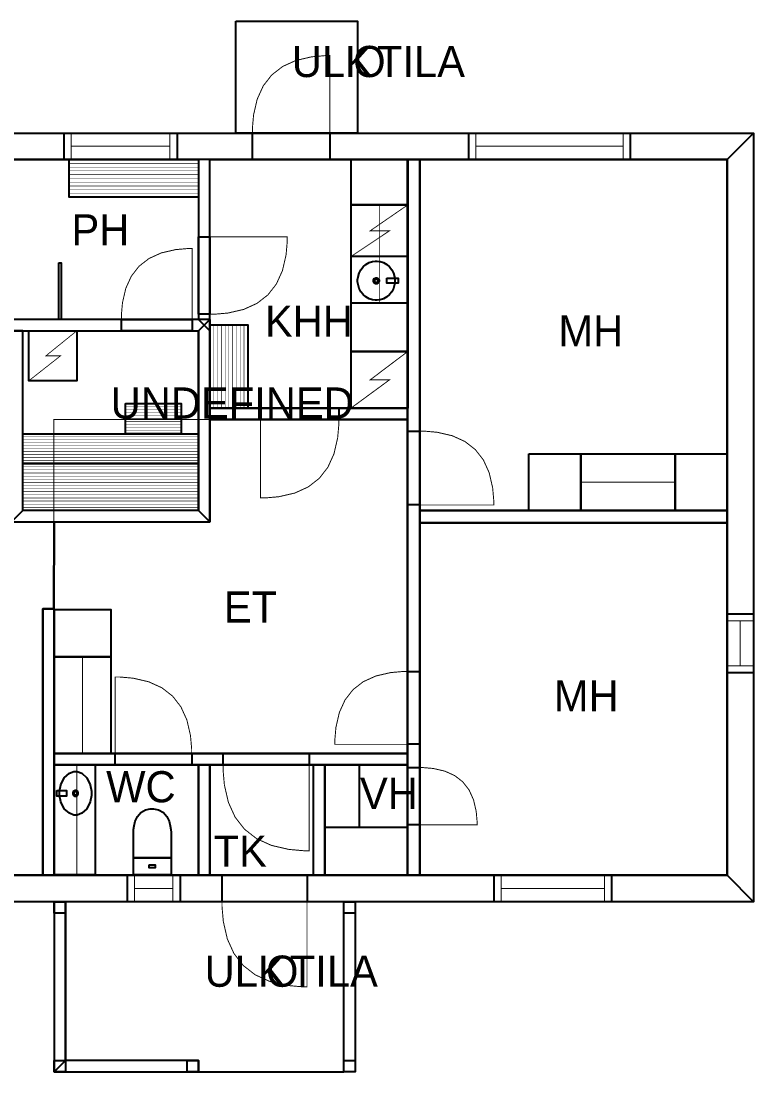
# Model space of a CAD drawing. Extents: x 1.3 to 14, y 0 to 11.6.
# Drawn here: x 5.89 to 13.97, y 0 to 11.59 of the extents above; entities that cross this region are included whole.
import ezdxf

# ---------------------------------------------------------------- set-up
doc = ezdxf.new("R2010")
doc.units = 0
doc.layers.get('0').update_dxf_attribs({"linetype": 'CONTINUOUS'})

msp = doc.modelspace()

# ---------------------------------------------------------------- linework, layer by layer
at = {"color": 0}
for points, const_width in [([(8.25792, 11.5911), (9.60157, 11.5911), (9.60157, 10.3568), (8.25792, 10.3568), (8.25792, 11.5911)], 0.00208), ([(8.44032, 10.3568), (8.44032, 10.4069), (8.45361, 10.557), (8.49365, 10.7304), (8.56033, 10.8771), (8.65369, 10.9972), (8.77376, 11.0906), (8.92051, 11.1572), (9.09392, 11.1973), (9.24397, 11.2106), (9.29406, 11.2106), (9.29406, 10.3568), (8.44032, 10.3568)], 0.01042), ([(1.26644, 10.3568), (13.9683, 10.3568), (13.6767, 10.0652), (1.55811, 10.0652), (1.26644, 10.3568)], 0.00208), ([(6.36447, 10.3568), (7.60883, 10.3568), (7.60883, 10.0652), (6.36447, 10.0652), (6.36447, 10.3568)], 0.01042), ([(6.36447, 10.3568), (7.60883, 10.3568), (7.60883, 10.0652), (6.36447, 10.0652), (6.36447, 10.3568)], 0.01042), ([(8.44032, 10.3568), (9.29394, 10.3568), (9.29394, 10.0652), (8.44032, 10.0652), (8.44032, 10.3568)], 0.01042), ([(8.44032, 10.3568), (9.29394, 10.3568), (9.29394, 10.0652), (8.44032, 10.0652), (8.44032, 10.3568)], 0.01042), ([(10.8284, 10.3568), (12.6086, 10.3568), (12.6086, 10.0652), (10.8284, 10.0652), (10.8284, 10.3568)], 0.01042), ([(10.8284, 10.3568), (12.6086, 10.3568), (12.6086, 10.0652), (10.8284, 10.0652), (10.8284, 10.3568)], 0.01042), ([(13.9683, 10.3568), (13.9683, 1.87939), (13.6767, 2.17106), (13.6767, 10.0652), (13.9683, 10.3568)], 0.00208), ([(6.41764, 10.0646), (7.84651, 10.0646), (7.84651, 9.64789), (6.41764, 9.64789), (6.41764, 10.0646)], 0.01042), ([(7.97146, 8.17714), (7.97146, 10.0652), (7.84646, 10.0652), (7.84646, 8.30214), (7.97146, 8.17714)], 0.00208), ([(9.52826, 10.0652), (9.52826, 9.56364), (10.1533, 9.56364), (10.1533, 10.0652), (9.52826, 10.0652)], 0.01042), ([(10.1532, 10.0652), (10.2886, 10.0652), (10.2886, 2.17106), (10.1532, 2.17106), (10.1532, 10.0652)], 0.00208), ([(9.52826, 9.56364), (9.52826, 7.9426), (10.1533, 7.9426), (10.1533, 9.56364), (9.52826, 9.56364)], 0.01042), ([(9.52826, 9.56364), (9.52826, 8.99393), (10.1533, 8.99393), (10.1533, 9.56364), (9.52826, 9.56364)], 0.00949), ([(9.84076, 9.56532), (9.84076, 8.48301), (10.1533, 8.48301), (10.1533, 9.56532), (9.84076, 9.56532)], 0.01042), ([(7.84646, 9.21235), (7.97146, 9.21235), (7.97146, 8.35856), (7.84646, 8.35856), (7.84646, 9.21235)], 0.01042), ([(7.84646, 9.21235), (7.97146, 9.21235), (7.97146, 8.35856), (7.84646, 8.35856), (7.84646, 9.21235)], 0.01042), ([(7.97146, 8.35856), (8.02149, 8.35856), (8.17156, 8.3719), (8.34494, 8.41194), (8.49169, 8.47868), (8.61176, 8.57206), (8.70514, 8.69211), (8.77181, 8.83886), (8.81185, 9.01226), (8.82519, 9.16233), (8.82519, 9.21235), (7.97146, 9.21235), (7.97146, 8.35856)], 0.01042), ([(6.99511, 8.30214), (6.99511, 8.34793), (7.00726, 8.48525), (7.04389, 8.64388), (7.10493, 8.77815), (7.19037, 8.88803), (7.30024, 8.97347), (7.43446, 9.0345), (7.59315, 9.07112), (7.73047, 9.08328), (7.77626, 9.08328), (7.77626, 8.30214), (6.99511, 8.30214)], 0.01042), ([(6.30365, 8.92714), (6.32969, 8.92714), (6.32969, 8.30214), (6.30365, 8.30214), (6.30365, 8.92714)], 0.01042), ([(6.30365, 8.92714), (6.32969, 8.92714), (6.32969, 8.30214), (6.30365, 8.30214), (6.30365, 8.92714)], 0.01042), ([(9.80718, 8.5121), (9.79676, 8.5121), (9.76568, 8.5165), (9.72711, 8.52914), (9.69217, 8.54904), (9.66174, 8.57542), (9.63667, 8.60742), (9.61768, 8.64415), (9.60568, 8.68474), (9.60157, 8.71739), (9.60157, 8.72825), (9.60157, 8.73915), (9.60568, 8.77186), (9.61768, 8.81244), (9.63667, 8.84918), (9.66174, 8.88112), (9.69217, 8.90756), (9.72711, 8.92746), (9.76568, 8.94011), (9.79676, 8.94444), (9.80718, 8.94444), (9.81749, 8.94444), (9.84858, 8.94011), (9.88721, 8.92746), (9.9221, 8.90756), (9.95253, 8.88112), (9.97765, 8.84918), (9.99664, 8.81244), (10.0086, 8.77186), (10.0128, 8.73915), (10.0128, 8.72825), (10.0128, 8.71739), (10.0086, 8.68474), (9.99664, 8.64415), (9.97765, 8.60742), (9.95253, 8.57542), (9.9221, 8.54904), (9.88721, 8.52914), (9.84858, 8.5165), (9.81749, 8.5121), (9.80718, 8.5121)], 0.0094), ([(9.80718, 8.69536), (9.8016, 8.69536), (9.785, 8.70503), (9.77587, 8.72244), (9.77587, 8.72825), (9.77587, 8.7341), (9.785, 8.75157), (9.8016, 8.76118), (9.80718, 8.76118), (9.81267, 8.76118), (9.82926, 8.75157), (9.83849, 8.7341), (9.83849, 8.72825), (9.83849, 8.72244), (9.82926, 8.70503), (9.81267, 8.69536), (9.80718, 8.69536)], 0.0094), ([(9.80718, 8.70947), (9.80399, 8.70947), (9.79449, 8.715), (9.78928, 8.72493), (9.78928, 8.72825), (9.78928, 8.73161), (9.79449, 8.7416), (9.80399, 8.74707), (9.80718, 8.74707), (9.81033, 8.74707), (9.81976, 8.7416), (9.82503, 8.73161), (9.82503, 8.72825), (9.82503, 8.72493), (9.81976, 8.715), (9.81033, 8.70947), (9.80718, 8.70947)], 0.0094), ([(9.92339, 8.75646), (9.92339, 8.70008), (10.0486, 8.70008), (10.0486, 8.75646), (9.92339, 8.75646)], 0.0094), ([(9.52826, 8.48301), (9.52826, 7.94738), (10.1533, 7.94738), (10.1533, 8.48301), (9.52826, 8.48301)], 0.01042), ([(5.18544, 8.17714), (7.84646, 8.17714), (7.97146, 8.30214), (5.31044, 8.30214), (5.18544, 8.17714)], 0.00208), ([(6.99511, 8.30214), (7.77626, 8.30214), (7.77626, 8.17714), (6.99511, 8.17714), (6.99511, 8.30214)], 0.01042), ([(6.99511, 8.30214), (7.77626, 8.30214), (7.77626, 8.17714), (6.99511, 8.17714), (6.99511, 8.30214)], 0.01042), ([(7.97146, 8.30214), (7.97146, 6.0695), (7.84646, 6.1945), (7.84646, 8.17714), (7.97146, 8.30214)], 0.00208), ([(7.97299, 8.24061), (7.97299, 7.32238), (8.38965, 7.32238), (8.38965, 8.24061), (7.97299, 8.24061)], 0.01042), ([(5.9075, 6.1945), (5.9075, 8.17714), (5.7825, 8.17714), (5.7825, 6.0695), (5.9075, 6.1945)], 0.00208), ([(5.97401, 8.17492), (6.50256, 8.17492), (6.50256, 7.62451), (5.97401, 7.62451), (5.97401, 8.17492)], 0.00881), ([(9.52826, 7.94738), (9.52826, 7.32238), (10.1533, 7.32238), (10.1533, 7.94738), (9.52826, 7.94738)], 0.01042), ([(7.04194, 7.37554), (7.65549, 7.37554), (7.65549, 7.03907), (7.04194, 7.03907), (7.04194, 7.37554)], 0.01042), ([(7.97146, 7.32243), (10.1532, 7.32243), (10.1532, 7.19743), (7.97146, 7.19743), (7.97146, 7.32243)], 0.00208), ([(8.52957, 7.32243), (9.39447, 7.32243), (9.39447, 7.19743), (8.52957, 7.19743), (8.52957, 7.32243)], 0.01042), ([(8.52957, 7.32243), (9.39447, 7.32243), (9.39447, 7.19743), (8.52957, 7.19743), (8.52957, 7.32243)], 0.01042), ([(9.39447, 7.19743), (9.39447, 7.14675), (9.38092, 6.99474), (9.34039, 6.81907), (9.27285, 6.67042), (9.17822, 6.54878), (9.05658, 6.45415), (8.90793, 6.38661), (8.73226, 6.34608), (8.58024, 6.33251), (8.52957, 6.33251), (8.52957, 7.19743), (9.39447, 7.19743)], 0.01042), ([(10.1532, 7.06961), (10.2886, 7.06961), (10.2886, 6.25493), (10.1532, 6.25493), (10.1532, 7.06961)], 0.01042), ([(10.1532, 7.06961), (10.2886, 7.06961), (10.2886, 6.25493), (10.1532, 6.25493), (10.1532, 7.06961)], 0.01042), ([(10.2886, 7.06961), (10.3363, 7.06961), (10.4795, 7.05692), (10.645, 7.01872), (10.785, 6.95508), (10.8996, 6.866), (10.9888, 6.75142), (11.0524, 6.61139), (11.0906, 6.4459), (11.1033, 6.30268), (11.1033, 6.25493), (10.2886, 6.25493), (10.2886, 7.06961)], 0.01042), ([(5.9075, 7.03836), (7.84739, 7.03836), (7.84739, 6.71158), (5.9075, 6.71158), (5.9075, 7.03836)], 0.01042), ([(11.4915, 6.81967), (12.064, 6.81967), (12.064, 6.19467), (11.4915, 6.19467), (11.4915, 6.81967)], 0.01042), ([(12.0641, 6.81967), (13.1042, 6.81967), (13.1042, 6.19467), (12.0641, 6.19467), (12.0641, 6.81967)], 0.01042), ([(13.1042, 6.81967), (13.6767, 6.81967), (13.6767, 6.19467), (13.1042, 6.19467), (13.1042, 6.81967)], 0.01042), ([(5.90972, 6.71099), (7.84651, 6.71099), (7.84651, 6.19515), (5.90972, 6.19515), (5.90972, 6.71099)], 0.01042), ([(7.84646, 6.1945), (5.9075, 6.1945), (5.7825, 6.0695), (7.97146, 6.0695), (7.84646, 6.1945)], 0.00208), ([(10.2886, 6.1945), (13.6767, 6.1945), (13.6767, 6.05908), (10.2886, 6.05908), (10.2886, 6.1945)], 0.00208), ([(6.12771, 5.10921), (6.25271, 5.10921), (6.25271, 2.17106), (6.12771, 2.17106), (6.12771, 5.10921)], 0.00208), ([(6.25369, 5.1026), (6.25369, 4.58165), (6.87869, 4.58165), (6.87869, 5.1026), (6.25369, 5.1026)], 0.01042), ([(13.6767, 5.05524), (13.9683, 5.05524), (13.9683, 4.40246), (13.6767, 4.40246), (13.6767, 5.05524)], 0.01042), ([(13.6767, 5.05524), (13.9683, 5.05524), (13.9683, 4.40246), (13.6767, 4.40246), (13.6767, 5.05524)], 0.01042), ([(6.25369, 4.5816), (6.25369, 3.51546), (6.87869, 3.51546), (6.87869, 4.5816), (6.25369, 4.5816)], 0.01042), ([(10.1532, 4.41922), (10.1061, 4.41922), (9.96485, 4.40668), (9.80165, 4.36903), (9.66351, 4.30626), (9.55051, 4.21837), (9.46263, 4.10536), (9.39985, 3.96724), (9.36219, 3.80404), (9.34967, 3.66276), (9.34967, 3.61567), (10.1532, 3.61567), (10.1532, 4.41922)], 0.01042), ([(10.1532, 4.41922), (10.2886, 4.41922), (10.2886, 3.61567), (10.1532, 3.61567), (10.1532, 4.41922)], 0.01042), ([(10.1532, 4.41922), (10.2886, 4.41922), (10.2886, 3.61567), (10.1532, 3.61567), (10.1532, 4.41922)], 0.01042), ([(7.77061, 3.51546), (7.77061, 3.56489), (7.75743, 3.713), (7.71793, 3.88411), (7.65207, 4.02897), (7.55994, 4.14746), (7.44146, 4.23958), (7.2966, 4.30544), (7.12549, 4.34494), (6.97738, 4.35807), (6.928, 4.35807), (6.928, 3.51546), (7.77061, 3.51546)], 0.01042), ([(6.25271, 3.51546), (10.1532, 3.51546), (10.1532, 3.39046), (6.25271, 3.39046), (6.25271, 3.51546)], 0.00208), ([(6.92811, 3.51546), (7.77061, 3.51546), (7.77061, 3.39046), (6.92811, 3.39046), (6.92811, 3.51546)], 0.01042), ([(6.92811, 3.51546), (7.77061, 3.51546), (7.77061, 3.39046), (6.92811, 3.39046), (6.92811, 3.51546)], 0.01042), ([(8.11664, 3.51546), (9.06521, 3.51546), (9.06521, 3.39046), (8.11664, 3.39046), (8.11664, 3.51546)], 0.01042), ([(8.11664, 3.51546), (9.06521, 3.51546), (9.06521, 3.39046), (8.11664, 3.39046), (8.11664, 3.51546)], 0.01042), ([(6.25288, 3.39046), (6.25288, 2.17524), (6.70747, 2.17524), (6.70747, 3.39046), (6.25288, 3.39046)], 0.01042), ([(6.25304, 3.39046), (6.25304, 2.17204), (6.50325, 2.17204), (6.50325, 3.39046), (6.25304, 3.39046)], 0.01042), ([(7.84646, 3.39046), (7.97146, 3.39046), (7.97146, 2.17106), (7.84646, 2.17106), (7.84646, 3.39046)], 0.00208), ([(8.11664, 3.39046), (8.11664, 3.3349), (8.13146, 3.16818), (8.17589, 2.97547), (8.25, 2.81244), (8.35379, 2.67904), (8.48714, 2.57531), (8.65018, 2.50119), (8.84289, 2.45676), (9.0096, 2.44189), (9.06521, 2.44189), (9.06521, 3.39046), (8.11664, 3.39046)], 0.01042), ([(9.1129, 3.39046), (9.2379, 3.39046), (9.2379, 2.17106), (9.1129, 2.17106), (9.1129, 3.39046)], 0.00208), ([(9.24056, 3.39046), (9.24056, 2.69982), (9.61669, 2.69982), (9.61669, 3.39046), (9.24056, 3.39046)], 0.01042), ([(10.1532, 3.359), (10.2886, 3.359), (10.2886, 2.72846), (10.1532, 2.72846), (10.1532, 3.359)], 0.01042), ([(10.1532, 3.359), (10.2886, 3.359), (10.2886, 2.72846), (10.1532, 2.72846), (10.1532, 3.359)], 0.01042), ([(10.2886, 3.359), (10.3255, 3.359), (10.4364, 3.34918), (10.5645, 3.31961), (10.6728, 3.27035), (10.7615, 3.20139), (10.8305, 3.11274), (10.8797, 3.00435), (10.9093, 2.87625), (10.9192, 2.7654), (10.9192, 2.72846), (10.2886, 2.72846), (10.2886, 3.359)], 0.01042), ([(6.48981, 3.31506), (6.50694, 3.31506), (6.55838, 3.29622), (6.61442, 3.2449), (6.65218, 3.16872), (6.66607, 3.09879), (6.66607, 3.07547), (6.66607, 3.05219), (6.65218, 2.98226), (6.61442, 2.90608), (6.55838, 2.85476), (6.50694, 2.83589), (6.48981, 2.83589), (6.4726, 2.83589), (6.42117, 2.85476), (6.36518, 2.90608), (6.32742, 2.98226), (6.31358, 3.05219), (6.31358, 3.07547), (6.31358, 3.09879), (6.32742, 3.16872), (6.36518, 3.2449), (6.42117, 3.29622), (6.4726, 3.31506), (6.48981, 3.31506)], 0.01042), ([(6.28293, 3.10672), (6.28293, 3.04422), (6.39019, 3.04422), (6.39019, 3.10672), (6.28293, 3.10672)], 0.01042), ([(6.48981, 3.11193), (6.49451, 3.11193), (6.50874, 3.10129), (6.5166, 3.08192), (6.5166, 3.07547), (6.5166, 3.06907), (6.50874, 3.04969), (6.49451, 3.03901), (6.48981, 3.03901), (6.48503, 3.03901), (6.47081, 3.04969), (6.463, 3.06907), (6.463, 3.07547), (6.463, 3.08192), (6.47081, 3.10129), (6.48503, 3.11193), (6.48981, 3.11193)], 0.01042), ([(6.48981, 3.09631), (6.49251, 3.09631), (6.50065, 3.09022), (6.50515, 3.07915), (6.50515, 3.07547), (6.50515, 3.07183), (6.50065, 3.06076), (6.49251, 3.05464), (6.48981, 3.05464), (6.48708, 3.05464), (6.47894, 3.06076), (6.4745, 3.07183), (6.4745, 3.07547), (6.4745, 3.07915), (6.47894, 3.09022), (6.48708, 3.09631), (6.48981, 3.09631)], 0.01042), ([(7.1275, 2.63194), (7.1275, 2.63194), (7.12739, 2.64372), (7.12901, 2.67469), (7.13514, 2.71853), (7.14854, 2.76872), (7.1721, 2.81896), (7.20856, 2.86279), (7.26074, 2.89378), (7.31381, 2.90549), (7.33149, 2.90549), (7.34978, 2.90549), (7.40462, 2.89378), (7.45865, 2.86279), (7.49647, 2.81896), (7.52094, 2.76872), (7.53494, 2.71853), (7.54135, 2.67469), (7.54308, 2.64372), (7.54303, 2.63194), (7.54303, 2.63194), (7.54406, 2.36361), (7.1275, 2.36361), (7.1275, 2.63194)], 0.01042), ([(9.23796, 2.70117), (10.1515, 2.70117), (10.1515, 2.17128), (9.23796, 2.17128), (9.23796, 2.70117)], 0.01042), ([(7.1275, 2.36361), (7.54406, 2.36361), (7.54406, 2.17632), (7.1275, 2.17632), (7.1275, 2.36361)], 0.01042), ([(7.30263, 2.28575), (7.36888, 2.28575), (7.36888, 2.25418), (7.30263, 2.25418), (7.30263, 2.28575)], 0.01042), ([(13.9683, 1.87939), (1.26644, 1.87939), (1.55811, 2.17106), (13.6767, 2.17106), (13.9683, 1.87939)], 0.00208), ([(7.06196, 2.17106), (7.64231, 2.17106), (7.64231, 1.87939), (7.06196, 1.87939), (7.06196, 2.17106)], 0.01042), ([(7.06196, 2.17106), (7.64231, 2.17106), (7.64231, 1.87939), (7.06196, 1.87939), (7.06196, 2.17106)], 0.01042), ([(8.10542, 2.17106), (9.04292, 2.17106), (9.04292, 1.87939), (8.10542, 1.87939), (8.10542, 2.17106)], 0.01042), ([(8.10542, 2.17106), (9.04292, 2.17106), (9.04292, 1.87939), (8.10542, 1.87939), (8.10542, 2.17106)], 0.01042), ([(11.1075, 2.17106), (12.4021, 2.17106), (12.4021, 1.87939), (11.1075, 1.87939), (11.1075, 2.17106)], 0.01042), ([(11.1075, 2.17106), (12.4021, 2.17106), (12.4021, 1.87939), (11.1075, 1.87939), (11.1075, 2.17106)], 0.01042), ([(6.25271, 1.87939), (6.25271, 0.00483), (6.37771, 0.12983), (6.37771, 1.87939), (6.25271, 1.87939)], 0.00208), ([(6.37782, 1.87939), (6.37771, 0.00483), (9.44971, 0.00472), (9.44971, 1.87939), (6.37782, 1.87939)], 0.00208), ([(8.10542, 1.87939), (8.10542, 1.82449), (8.12001, 1.65972), (8.16396, 1.46935), (8.23719, 1.30821), (8.33974, 1.17638), (8.47157, 1.07384), (8.63265, 1.0006), (8.82308, 0.95665), (8.98785, 0.942), (9.04281, 0.942), (9.04281, 1.87939), (8.10542, 1.87939)], 0.01042), ([(9.44971, 1.87939), (9.57471, 1.87939), (9.57471, 0.00483), (9.44971, 0.00483), (9.44971, 1.87939)], 0.00208), ([(6.25271, 0.00483), (7.84646, 0.00483), (7.84646, 0.12983), (6.37771, 0.12983), (6.25271, 0.00483)], 0.00208)]:
    msp.add_lwpolyline(points, close=True, dxfattribs=dict(at, const_width=const_width))
at = {"color": 7}
for points in [[(8.25792, 11.5911), (9.60157, 11.5911), (9.60157, 10.3568), (8.25792, 10.3568), (8.25792, 11.5911)], [(6.36447, 10.3568), (7.60883, 10.3568), (7.60883, 10.0652), (6.36447, 10.0652), (6.36447, 10.3568)], [(6.36447, 10.3568), (7.60883, 10.3568), (7.60883, 10.0652), (6.36447, 10.0652), (6.36447, 10.3568)], [(8.44032, 10.3568), (9.29394, 10.3568), (9.29394, 10.0652), (8.44032, 10.0652), (8.44032, 10.3568)], [(8.44032, 10.3568), (9.29394, 10.3568), (9.29394, 10.0652), (8.44032, 10.0652), (8.44032, 10.3568)], [(10.8284, 10.3568), (12.6086, 10.3568), (12.6086, 10.0652), (10.8284, 10.0652), (10.8284, 10.3568)], [(10.8284, 10.3568), (12.6086, 10.3568), (12.6086, 10.0652), (10.8284, 10.0652), (10.8284, 10.3568)], [(5.31044, 10.0652), (7.84646, 10.0652), (7.84646, 8.30214), (5.31044, 8.30214), (5.31044, 10.0652)], [(6.41764, 10.0646), (7.84651, 10.0646), (7.84651, 9.64789), (6.41764, 9.64789), (6.41764, 10.0646)], [(7.97146, 10.0652), (10.1532, 10.0652), (10.1532, 7.32243), (7.97146, 7.32243), (7.97146, 10.0652)], [(9.52826, 10.0652), (10.1533, 10.0652), (10.1533, 9.56364), (9.52826, 9.56364), (9.52826, 10.0652)], [(10.2886, 10.0652), (13.6767, 10.0652), (13.6767, 6.1945), (10.2886, 6.1945), (10.2886, 10.0652)], [(9.52826, 9.56364), (10.1533, 9.56364), (10.1533, 7.9426), (9.52826, 7.9426), (9.52826, 9.56364)], [(9.52826, 9.56364), (10.1533, 9.56364), (10.1533, 8.99393), (9.52826, 8.99393), (9.52826, 9.56364)], [(7.84646, 9.21235), (7.97146, 9.21235), (7.97146, 8.35856), (7.84646, 8.35856), (7.84646, 9.21235)], [(7.84646, 9.21235), (7.97146, 9.21235), (7.97146, 8.35856), (7.84646, 8.35856), (7.84646, 9.21235)], [(6.30365, 8.92714), (6.32969, 8.92714), (6.32969, 8.30214), (6.30365, 8.30214), (6.30365, 8.92714)], [(6.30365, 8.92714), (6.32969, 8.92714), (6.32969, 8.30214), (6.30365, 8.30214), (6.30365, 8.92714)], [(9.80718, 8.5121), (9.79676, 8.5121), (9.76568, 8.5165), (9.72711, 8.52914), (9.69217, 8.54904), (9.66174, 8.57542), (9.63667, 8.60742), (9.61768, 8.64415), (9.60568, 8.68474), (9.60157, 8.71739), (9.60157, 8.72825), (9.60157, 8.73915), (9.60568, 8.77186), (9.61768, 8.81244), (9.63667, 8.84918), (9.66174, 8.88112), (9.69217, 8.90756), (9.72711, 8.92746), (9.76568, 8.94011), (9.79676, 8.94444), (9.80718, 8.94444), (9.81749, 8.94444), (9.84858, 8.94011), (9.88721, 8.92746), (9.9221, 8.90756), (9.95253, 8.88112), (9.97765, 8.84918), (9.99664, 8.81244), (10.0086, 8.77186), (10.0128, 8.73915), (10.0128, 8.72825), (10.0128, 8.71739), (10.0086, 8.68474), (9.99664, 8.64415), (9.97765, 8.60742), (9.95253, 8.57542), (9.9221, 8.54904), (9.88721, 8.52914), (9.84858, 8.5165), (9.81749, 8.5121), (9.80718, 8.5121)], [(9.80718, 8.69536), (9.8016, 8.69536), (9.785, 8.70503), (9.77587, 8.72244), (9.77587, 8.72825), (9.77587, 8.7341), (9.785, 8.75157), (9.8016, 8.76118), (9.80718, 8.76118), (9.81267, 8.76118), (9.82926, 8.75157), (9.83849, 8.7341), (9.83849, 8.72825), (9.83849, 8.72244), (9.82926, 8.70503), (9.81267, 8.69536), (9.80718, 8.69536)], [(9.80718, 8.70947), (9.80399, 8.70947), (9.79449, 8.715), (9.78928, 8.72493), (9.78928, 8.72825), (9.78928, 8.73161), (9.79449, 8.7416), (9.80399, 8.74707), (9.80718, 8.74707), (9.81033, 8.74707), (9.81976, 8.7416), (9.82503, 8.73161), (9.82503, 8.72825), (9.82503, 8.72493), (9.81976, 8.715), (9.81033, 8.70947), (9.80718, 8.70947)], [(9.92339, 8.75646), (10.0486, 8.75646), (10.0486, 8.70008), (9.92339, 8.70008), (9.92339, 8.75646)], [(9.52826, 8.48301), (10.1533, 8.48301), (10.1533, 7.94738), (9.52826, 7.94738), (9.52826, 8.48301)], [(6.99511, 8.30214), (7.77626, 8.30214), (7.77626, 8.17714), (6.99511, 8.17714), (6.99511, 8.30214)], [(6.99511, 8.30214), (7.77626, 8.30214), (7.77626, 8.17714), (6.99511, 8.17714), (6.99511, 8.30214)], [(7.97299, 8.24061), (8.38965, 8.24061), (8.38965, 7.32238), (7.97299, 7.32238), (7.97299, 8.24061)], [(5.9075, 8.17714), (7.84646, 8.17714), (7.84646, 6.1945), (5.9075, 6.1945), (5.9075, 8.17714)], [(5.97401, 8.17492), (6.50256, 8.17492), (6.50256, 7.62451), (5.97401, 7.62451), (5.97401, 8.17492)], [(9.52826, 7.94738), (10.1533, 7.94738), (10.1533, 7.32238), (9.52826, 7.32238), (9.52826, 7.94738)], [(7.04194, 7.37554), (7.65549, 7.37554), (7.65549, 7.03907), (7.04194, 7.03907), (7.04194, 7.37554)], [(8.52957, 7.32243), (9.39447, 7.32243), (9.39447, 7.19743), (8.52957, 7.19743), (8.52957, 7.32243)], [(8.52957, 7.32243), (9.39447, 7.32243), (9.39447, 7.19743), (8.52957, 7.19743), (8.52957, 7.32243)], [(10.1532, 3.51546), (6.25271, 3.51546), (6.25271, 5.10921), (6.24957, 5.10921), (6.25375, 6.0695), (7.97146, 6.0695), (7.97146, 7.19743), (10.1532, 7.19743), (10.1532, 3.51546)], [(5.9075, 7.03836), (7.84739, 7.03836), (7.84739, 6.71158), (5.9075, 6.71158), (5.9075, 7.03836)], [(10.1532, 7.06961), (10.2886, 7.06961), (10.2886, 6.25493), (10.1532, 6.25493), (10.1532, 7.06961)], [(10.1532, 7.06961), (10.2886, 7.06961), (10.2886, 6.25493), (10.1532, 6.25493), (10.1532, 7.06961)], [(11.4915, 6.81967), (12.064, 6.81967), (12.064, 6.19467), (11.4915, 6.19467), (11.4915, 6.81967)], [(12.0641, 6.81967), (13.1042, 6.81967), (13.1042, 6.19467), (12.0641, 6.19467), (12.0641, 6.81967)], [(13.1042, 6.81967), (13.6767, 6.81967), (13.6767, 6.19467), (13.1042, 6.19467), (13.1042, 6.81967)], [(5.90972, 6.71099), (7.84651, 6.71099), (7.84651, 6.19515), (5.90972, 6.19515), (5.90972, 6.71099)], [(6.24957, 5.10921), (6.12771, 5.10921), (6.12771, 2.17106), (1.55811, 2.17106), (1.55811, 6.0695), (6.25375, 6.0695), (6.24957, 5.10921)], [(13.6767, 2.17106), (10.1515, 2.17106), (10.1515, 3.39046), (10.1532, 3.39046), (10.1532, 2.17106), (10.2886, 2.17106), (10.2886, 6.05908), (13.6767, 6.05908), (13.6767, 2.17106)], [(6.25369, 5.1026), (6.87869, 5.1026), (6.87869, 4.58165), (6.25369, 4.58165), (6.25369, 5.1026)], [(13.6767, 5.05524), (13.9683, 5.05524), (13.9683, 4.40246), (13.6767, 4.40246), (13.6767, 5.05524)], [(13.6767, 5.05524), (13.9683, 5.05524), (13.9683, 4.40246), (13.6767, 4.40246), (13.6767, 5.05524)], [(6.25369, 4.5816), (6.87869, 4.5816), (6.87869, 3.51546), (6.25369, 3.51546), (6.25369, 4.5816)], [(10.1532, 4.41922), (10.2886, 4.41922), (10.2886, 3.61567), (10.1532, 3.61567), (10.1532, 4.41922)], [(10.1532, 4.41922), (10.2886, 4.41922), (10.2886, 3.61567), (10.1532, 3.61567), (10.1532, 4.41922)], [(6.92811, 3.51546), (7.77061, 3.51546), (7.77061, 3.39046), (6.92811, 3.39046), (6.92811, 3.51546)], [(6.92811, 3.51546), (7.77061, 3.51546), (7.77061, 3.39046), (6.92811, 3.39046), (6.92811, 3.51546)], [(8.11664, 3.51546), (9.06521, 3.51546), (9.06521, 3.39046), (8.11664, 3.39046), (8.11664, 3.51546)], [(8.11664, 3.51546), (9.06521, 3.51546), (9.06521, 3.39046), (8.11664, 3.39046), (8.11664, 3.51546)], [(6.25271, 3.39046), (7.84646, 3.39046), (7.84646, 2.17106), (6.25271, 2.17106), (6.25271, 3.39046)], [(6.25288, 3.39046), (6.70747, 3.39046), (6.70747, 2.17524), (6.25288, 2.17524), (6.25288, 3.39046)], [(7.97146, 3.39046), (9.23813, 3.39046), (9.23813, 2.17106), (7.97146, 2.17106), (7.97146, 3.39046)], [(9.23813, 3.39046), (10.1515, 3.39046), (10.1515, 2.17106), (9.23813, 2.17106), (9.23813, 3.39046)], [(9.24056, 3.39046), (9.61669, 3.39046), (9.61669, 2.69982), (9.24056, 2.69982), (9.24056, 3.39046)], [(6.48981, 3.31506), (6.50694, 3.31506), (6.55838, 3.29622), (6.61442, 3.2449), (6.65218, 3.16872), (6.66607, 3.09879), (6.66607, 3.07547), (6.66607, 3.05219), (6.65218, 2.98226), (6.61442, 2.90608), (6.55838, 2.85476), (6.50694, 2.83589), (6.48981, 2.83589), (6.4726, 2.83589), (6.42117, 2.85476), (6.36518, 2.90608), (6.32742, 2.98226), (6.31358, 3.05219), (6.31358, 3.07547), (6.31358, 3.09879), (6.32742, 3.16872), (6.36518, 3.2449), (6.42117, 3.29622), (6.4726, 3.31506), (6.48981, 3.31506)], [(10.1532, 3.359), (10.2886, 3.359), (10.2886, 2.72846), (10.1532, 2.72846), (10.1532, 3.359)], [(10.1532, 3.359), (10.2886, 3.359), (10.2886, 2.72846), (10.1532, 2.72846), (10.1532, 3.359)], [(6.28293, 3.10672), (6.39019, 3.10672), (6.39019, 3.04422), (6.28293, 3.04422), (6.28293, 3.10672)], [(6.48981, 3.11193), (6.49451, 3.11193), (6.50874, 3.10129), (6.5166, 3.08192), (6.5166, 3.07547), (6.5166, 3.06907), (6.50874, 3.04969), (6.49451, 3.03901), (6.48981, 3.03901), (6.48503, 3.03901), (6.47081, 3.04969), (6.463, 3.06907), (6.463, 3.07547), (6.463, 3.08192), (6.47081, 3.10129), (6.48503, 3.11193), (6.48981, 3.11193)], [(6.48981, 3.09631), (6.49251, 3.09631), (6.50065, 3.09022), (6.50515, 3.07915), (6.50515, 3.07547), (6.50515, 3.07183), (6.50065, 3.06076), (6.49251, 3.05464), (6.48981, 3.05464), (6.48708, 3.05464), (6.47894, 3.06076), (6.4745, 3.07183), (6.4745, 3.07547), (6.4745, 3.07915), (6.47894, 3.09022), (6.48708, 3.09631), (6.48981, 3.09631)], [(7.1275, 2.63194), (7.1275, 2.63194), (7.12739, 2.64372), (7.12901, 2.67469), (7.13514, 2.71853), (7.14854, 2.76872), (7.1721, 2.81896), (7.20856, 2.86279), (7.26074, 2.89378), (7.31381, 2.90549), (7.33149, 2.90549), (7.34978, 2.90549), (7.40462, 2.89378), (7.45865, 2.86279), (7.49647, 2.81896), (7.52094, 2.76872), (7.53494, 2.71853), (7.54135, 2.67469), (7.54308, 2.64372), (7.54303, 2.63194), (7.54303, 2.63194), (7.54406, 2.36361), (7.1275, 2.36361), (7.1275, 2.63194)], [(9.23796, 2.70117), (10.1515, 2.70117), (10.1515, 2.17128), (9.23796, 2.17128), (9.23796, 2.70117)], [(7.1275, 2.36361), (7.54406, 2.36361), (7.54406, 2.17632), (7.1275, 2.17632), (7.1275, 2.36361)], [(7.30263, 2.28575), (7.36888, 2.28575), (7.36888, 2.25418), (7.30263, 2.25418), (7.30263, 2.28575)], [(7.06196, 2.17106), (7.64231, 2.17106), (7.64231, 1.87939), (7.06196, 1.87939), (7.06196, 2.17106)], [(7.06196, 2.17106), (7.64231, 2.17106), (7.64231, 1.87939), (7.06196, 1.87939), (7.06196, 2.17106)], [(8.10542, 2.17106), (9.04292, 2.17106), (9.04292, 1.87939), (8.10542, 1.87939), (8.10542, 2.17106)], [(8.10542, 2.17106), (9.04292, 2.17106), (9.04292, 1.87939), (8.10542, 1.87939), (8.10542, 2.17106)], [(11.1075, 2.17106), (12.4021, 2.17106), (12.4021, 1.87939), (11.1075, 1.87939), (11.1075, 2.17106)], [(11.1075, 2.17106), (12.4021, 2.17106), (12.4021, 1.87939), (11.1075, 1.87939), (11.1075, 2.17106)], [(6.25271, 1.87939), (6.25271, 0.00483), (6.37771, 0.12983), (6.37771, 1.87939), (6.25271, 1.87939)], [(6.37782, 1.87939), (6.37771, 0.00483), (9.44971, 0.00472), (9.44971, 1.87939), (6.37782, 1.87939)], [(9.44971, 1.87939), (9.57471, 1.87939), (9.57471, 0.00483), (9.44971, 0.00483), (9.44971, 1.87939)], [(6.25271, 0.00483), (7.84646, 0.00483), (7.84646, 0.12983), (6.37771, 0.12983), (6.25271, 0.00483)]]:
    msp.add_lwpolyline(points, close=True, dxfattribs=at)
at = {"color": 0}
for points in [[(1.26644, 10.3568), (13.9683, 10.3568), (13.6767, 10.0652), (1.55811, 10.0652), (1.26644, 10.3568)], [(13.9683, 10.3568), (13.9683, 1.87939), (13.6767, 2.17106), (13.6767, 10.0652), (13.9683, 10.3568)], [(7.97146, 8.17714), (7.97146, 10.0652), (7.84646, 10.0652), (7.84646, 8.30214), (7.97146, 8.17714)], [(10.1532, 10.0652), (10.2886, 10.0652), (10.2886, 2.17106), (10.1532, 2.17106), (10.1532, 10.0652)], [(5.18544, 8.17714), (7.84646, 8.17714), (7.97146, 8.30214), (5.31044, 8.30214), (5.18544, 8.17714)], [(7.97146, 8.30214), (7.97146, 6.0695), (7.84646, 6.1945), (7.84646, 8.17714), (7.97146, 8.30214)], [(5.9075, 6.1945), (5.9075, 8.17714), (5.7825, 8.17714), (5.7825, 6.0695), (5.9075, 6.1945)], [(7.97146, 7.32243), (10.1532, 7.32243), (10.1532, 7.19743), (7.97146, 7.19743), (7.97146, 7.32243)], [(7.84646, 6.1945), (5.9075, 6.1945), (5.7825, 6.0695), (7.97146, 6.0695), (7.84646, 6.1945)], [(10.2886, 6.1945), (13.6767, 6.1945), (13.6767, 6.05908), (10.2886, 6.05908), (10.2886, 6.1945)], [(6.12771, 5.10921), (6.25271, 5.10921), (6.25271, 2.17106), (6.12771, 2.17106), (6.12771, 5.10921)], [(6.25271, 3.51546), (10.1532, 3.51546), (10.1532, 3.39046), (6.25271, 3.39046), (6.25271, 3.51546)], [(7.84646, 3.39046), (7.97146, 3.39046), (7.97146, 2.17106), (7.84646, 2.17106), (7.84646, 3.39046)], [(9.1129, 3.39046), (9.2379, 3.39046), (9.2379, 2.17106), (9.1129, 2.17106), (9.1129, 3.39046)], [(13.9683, 1.87939), (1.26644, 1.87939), (1.55811, 2.17106), (13.6767, 2.17106), (13.9683, 1.87939)], [(6.25282, 1.87939), (6.37782, 1.87939), (6.37782, 1.75439), (6.25282, 1.75439), (6.25282, 1.87939)], [(9.44971, 1.87939), (9.57471, 1.87939), (9.57471, 1.75439), (9.44971, 1.75439), (9.44971, 1.87939)], [(6.25271, 0.12983), (6.37771, 0.12983), (6.37771, 0.00483), (6.25271, 0.00483), (6.25271, 0.12983)], [(7.72146, 0.12983), (7.84646, 0.12983), (7.84646, 0.00483), (7.72146, 0.00483), (7.72146, 0.12983)], [(9.44971, 0.12972), (9.57471, 0.12972), (9.57471, 0.00472), (9.44971, 0.00472), (9.44971, 0.12972)]]:
    msp.add_lwpolyline(points, close=True, dxfattribs=at)
for points, const_width in [([(6.44265, 10.3569), (6.44265, 10.0652)], 0.01042), ([(7.53071, 10.3569), (7.53071, 10.0652)], 0.01042), ([(10.9066, 10.3569), (10.9066, 10.0652)], 0.01042), ([(12.5304, 10.3569), (12.5304, 10.0652)], 0.01042), ([(6.44265, 10.211), (7.53071, 10.211)], 0.01042), ([(10.9066, 10.211), (12.5304, 10.211)], 0.01042), ([(10.1533, 9.56364), (9.73872, 9.27783), (9.95117, 9.27783), (9.52826, 8.9949)], 0.00949), ([(5.97401, 7.62451), (6.32374, 7.89974), (6.16254, 7.89974), (6.50256, 8.17492)], 0.00881), ([(10.1533, 7.94738), (9.73872, 7.63385), (9.95117, 7.63385), (9.52826, 7.3234)], 0.01042), ([(13.9683, 4.97715), (13.6767, 4.97715)], 0.01042), ([(13.8225, 4.97715), (13.8225, 4.48058)], 0.01042), ([(13.9683, 4.48058), (13.6767, 4.48058)], 0.01042), ([(7.14014, 1.87944), (7.14014, 2.17111)], 0.01042), ([(7.56418, 1.87944), (7.56418, 2.17111)], 0.01042), ([(11.1856, 1.87944), (11.1856, 2.17111)], 0.01042), ([(12.3239, 1.87944), (12.3239, 2.17111)], 0.01042), ([(7.56418, 2.02528), (7.14014, 2.02528)], 0.01042), ([(12.3239, 2.02528), (11.1856, 2.02528)], 0.01042)]:
    msp.add_lwpolyline(points, dxfattribs=dict(at, const_width=const_width))
at = {"color": 7, "const_width": 0.00208}
for points in [[(5.31044, 10.0652), (7.84646, 10.0652), (7.84646, 8.30214), (5.31044, 8.30214), (5.31044, 10.0652)], [(7.97146, 10.0652), (10.1532, 10.0652), (10.1532, 7.32243), (7.97146, 7.32243), (7.97146, 10.0652)], [(10.2886, 10.0652), (13.6767, 10.0652), (13.6767, 6.1945), (10.2886, 6.1945), (10.2886, 10.0652)], [(5.9075, 8.17714), (7.84646, 8.17714), (7.84646, 6.1945), (5.9075, 6.1945), (5.9075, 8.17714)], [(10.1532, 3.51546), (6.25271, 3.51546), (6.25271, 5.10921), (6.24957, 5.10921), (6.25375, 6.0695), (7.97146, 6.0695), (7.97146, 7.19743), (10.1532, 7.19743), (10.1532, 3.51546)], [(6.24957, 5.10921), (6.12771, 5.10921), (6.12771, 2.17106), (1.55811, 2.17106), (1.55811, 6.0695), (6.25375, 6.0695), (6.24957, 5.10921)], [(13.6767, 2.17106), (10.1515, 2.17106), (10.1515, 3.39046), (10.1532, 3.39046), (10.1532, 2.17106), (10.2886, 2.17106), (10.2886, 6.05908), (13.6767, 6.05908), (13.6767, 2.17106)], [(6.25271, 3.39046), (7.84646, 3.39046), (7.84646, 2.17106), (6.25271, 2.17106), (6.25271, 3.39046)], [(7.97146, 3.39046), (9.23813, 3.39046), (9.23813, 2.17106), (7.97146, 2.17106), (7.97146, 3.39046)], [(9.23813, 3.39046), (10.1515, 3.39046), (10.1515, 2.17106), (9.23813, 2.17106), (9.23813, 3.39046)]]:
    msp.add_lwpolyline(points, close=True, dxfattribs=at)
at = {"color": 253}
for points, const_width in [([(6.41764, 10.0229), (7.84646, 10.0229)], 0.00521), ([(6.41764, 9.98122), (7.84646, 9.98122)], 0.00521), ([(6.41764, 9.93956), (7.84646, 9.93956)], 0.00521), ([(6.41764, 9.89789), (7.84646, 9.89789)], 0.00521), ([(6.41764, 9.85622), (7.84646, 9.85622)], 0.00521), ([(6.41764, 9.81456), (7.84646, 9.81456)], 0.00521), ([(6.41764, 9.77289), (7.84646, 9.77289)], 0.00521), ([(6.41764, 9.73122), (7.84646, 9.73122)], 0.00521), ([(6.41764, 9.68956), (7.84646, 9.68956)], 0.00521), ([(8.01465, 7.32238), (8.01465, 8.24061)], 0.00521), ([(8.05632, 7.32238), (8.05632, 8.24061)], 0.00521), ([(8.09799, 7.32238), (8.09799, 8.24061)], 0.00521), ([(8.13965, 7.32238), (8.13965, 8.24061)], 0.00521), ([(8.18132, 7.32238), (8.18132, 8.24061)], 0.00521), ([(8.22299, 7.32238), (8.22299, 8.24061)], 0.00521), ([(8.26465, 7.32238), (8.26465, 8.24061)], 0.00521), ([(8.30632, 7.32238), (8.30632, 8.24061)], 0.00521), ([(8.34799, 7.32238), (8.34799, 8.24061)], 0.00521), ([(7.65549, 7.34185), (7.04189, 7.34185)], 0.00521), ([(7.65549, 7.30821), (7.04189, 7.30821)], 0.00521), ([(7.65549, 7.27458), (7.04189, 7.27458)], 0.00521), ([(7.65549, 7.24089), (7.04189, 7.24089)], 0.00521), ([(7.65549, 7.20725), (7.04189, 7.20725)], 0.00521), ([(7.65549, 7.17361), (7.04189, 7.17361)], 0.00521), ([(7.65549, 7.13997), (7.04189, 7.13997)], 0.00521), ([(7.65549, 7.10633), (7.04189, 7.10633)], 0.00521), ([(7.65549, 7.07269), (7.04189, 7.07269)], 0.00521), ([(7.84739, 7.00575), (5.90744, 7.00575)], 0.00521), ([(7.84739, 6.97304), (5.90744, 6.97304)], 0.00521), ([(7.84739, 6.94038), (5.90744, 6.94038)], 0.00521), ([(7.84739, 6.90771), (5.90744, 6.90771)], 0.00521), ([(7.84739, 6.875), (5.90744, 6.875)], 0.00521), ([(7.84739, 6.84233), (5.90744, 6.84233)], 0.00521), ([(7.84739, 6.80963), (5.90744, 6.80963)], 0.00521), ([(7.84739, 6.77696), (5.90744, 6.77696)], 0.00521), ([(7.84739, 6.74431), (5.90744, 6.74431)], 0.00521), ([(7.84651, 6.6766), (5.90978, 6.6766)], 0.00521), ([(7.84651, 6.64219), (5.90978, 6.64219)], 0.00521), ([(7.84651, 6.60781), (5.90978, 6.60781)], 0.00521), ([(7.84651, 6.5734), (5.90978, 6.5734)], 0.00521), ([(7.84651, 6.53901), (5.90978, 6.53901)], 0.00521), ([(7.84651, 6.50461), (5.90978, 6.50461)], 0.00521), ([(13.1042, 6.50717), (12.064, 6.50717)], 0.01042), ([(7.84651, 6.47026), (5.90978, 6.47026)], 0.00521), ([(7.84651, 6.43587), (5.90978, 6.43587)], 0.00521), ([(7.84651, 6.40147), (5.90978, 6.40147)], 0.00521), ([(7.84651, 6.36708), (5.90978, 6.36708)], 0.00521), ([(7.84651, 6.33268), (5.90978, 6.33268)], 0.00521), ([(7.84651, 6.29829), (5.90978, 6.29829)], 0.00521), ([(7.84651, 6.26394), (5.90978, 6.26394)], 0.00521), ([(7.84651, 6.22954), (5.90978, 6.22954)], 0.00521), ([(6.56619, 3.51546), (6.56619, 4.58165)], 0.01042)]:
    msp.add_lwpolyline(points, dxfattribs=dict(at, const_width=const_width))
at = {"color": 5, "const_width": 0.01042}
msp.add_lwpolyline([(6.25065, 7.19743), (10.1543, 7.19743), (10.1543, 3.51546), (6.25065, 3.51546), (6.25065, 7.19743)], close=True, dxfattribs=at)

# ---------------------------------------------------------------- texts
at = {"color": 0}
for s, p in [('ULK', (8.87503, 10.9739)), ('O', (9.55264, 10.9739)), ('TILA', (9.81494, 10.9739)), ('PH', (6.44496, 9.11692)), ('KHH', (8.57846, 8.10974)), ('MH', (11.8158, 8.00406)), ('UNDEFINED', (6.87697, 7.20762)), ('ET', (8.1255, 4.95788)), ('MH', (11.766, 3.97894)), ('WC', (6.82762, 2.97601)), ('VH', (9.62721, 2.90367)), ('TK', (8.0129, 2.26515)), ('ULK', (7.91369, 0.94211)), ('O', (8.59131, 0.94211)), ('TILA', (8.85363, 0.94211))]:
    msp.add_text(s, height=0.34375, dxfattribs=at).set_placement(p)

doc.saveas('drawing.dxf')
